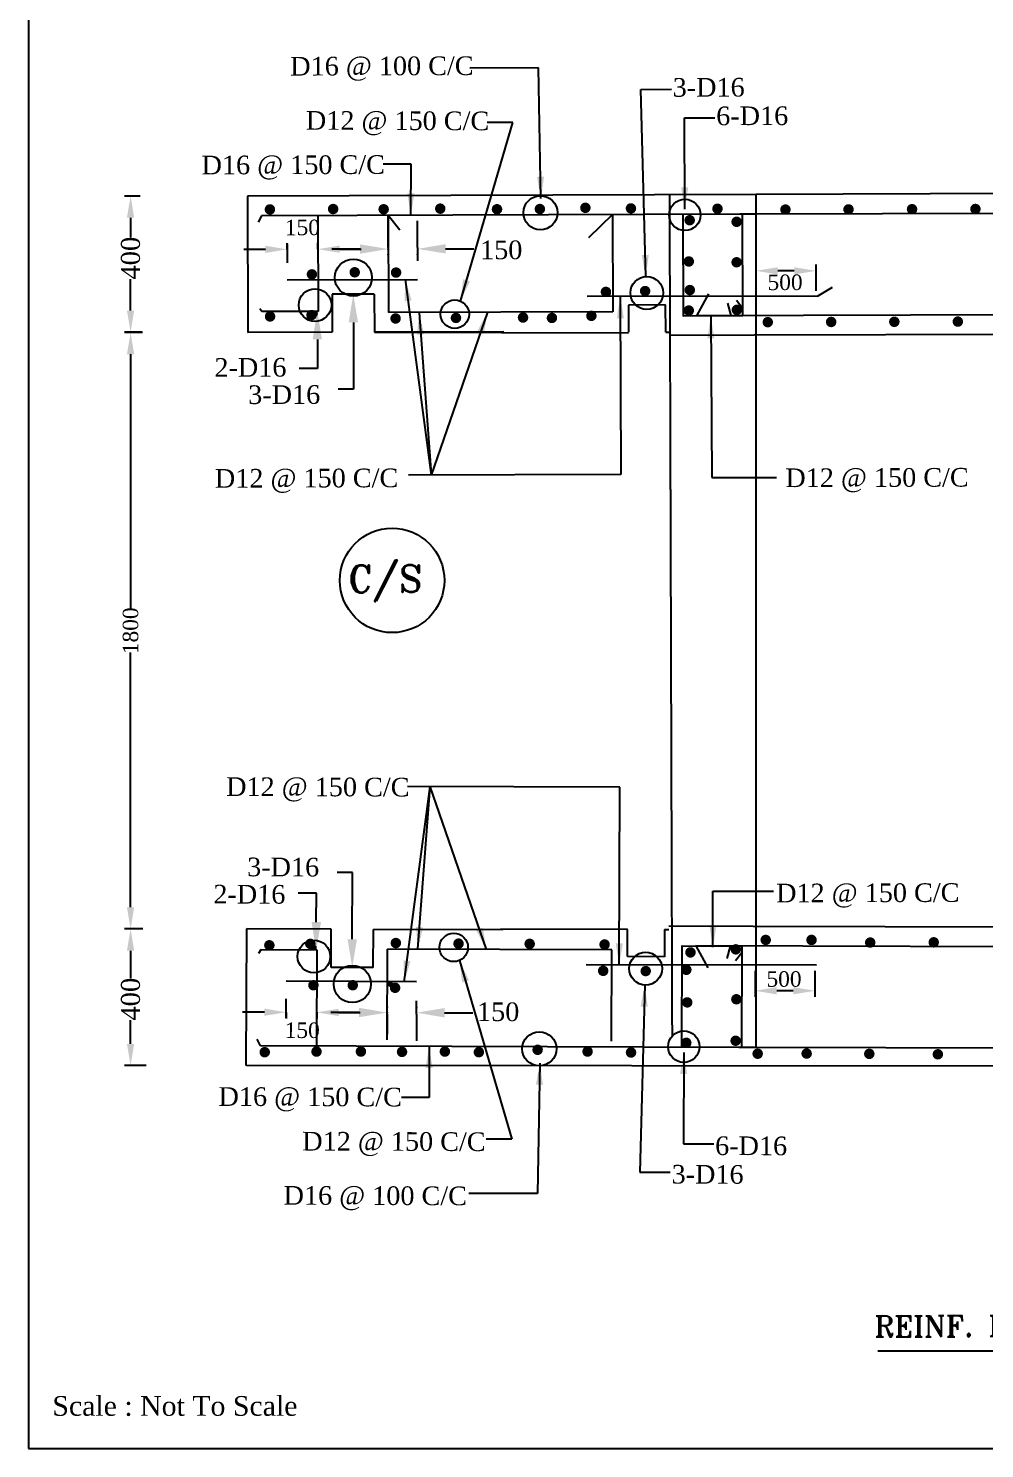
# Model space of a CAD drawing. Extents: x -298162 to 1078160, y -513173 to -216568.
# Drawn here: x 225857 to 241278, y -288827 to -265917 of the extents above; entities that cross this region are included whole.
import ezdxf
from ezdxf.enums import TextEntityAlignment as Align

# ---------------------------------------------------------------- set-up
doc = ezdxf.new("R2010")
doc.units = 0
doc.header["$MEASUREMENT"] = 0
doc.linetypes.add('DASHED', pattern=[0.75, 0.5, -0.25])
doc.layers.get('DEFPOINTS').update_dxf_attribs({"linetype": 'CONTINUOUS'})
doc.layers.add('Left Bank Profile', color=7, linetype='CONTINUOUS', lineweight=25)
doc.layers.add('LINE', color=7, linetype='CONTINUOUS')
doc.styles.add('BIG', font='ROMANT.SHX')
doc.styles.get("Standard").update_dxf_attribs({"font": 'times.ttf', "height": 250})
doc.dimstyles.new('3', dxfattribs={"dimtxt": 225, "dimasz": 350, "dimexe": 100, "dimexo": 25, "dimgap": 9, "dimtad": 0, "dimdec": 0, "dimzin": 0, "dimdsep": 46, "dimtxsty": 'Standard', "dimcen": 0, "dimclrt": 256, "dimadec": 0, "dimazin": 0, "dimtfac": 1, "dimtdec": 0, "dimtofl": 0, "dimtmove": 2, "dimatfit": 3, "dimfxl": 1, "dimtolj": 1, "dimtzin": 0, "dimarcsym": 0})

# ---------------------------------------------------------------- blocks, each defined once
blk = doc.blocks.new('*D182')
at = {"layer": 'DEFPOINTS', "color": 0, "lineweight": -2}
for p in [(230030, -269481), (230030, -269503), (230526, -269505)]:
    blk.add_point(p, dxfattribs=at)
at = {"layer": 'LINE', "color": 0, "lineweight": -2}
for p, q in [((230030, -269478), (230029, -269381)), ((230526, -269480), (230525, -269379)), ((229680, -269482), (229330, -269483)), ((230875, -269478), (231225, -269477))]:
    blk.add_line(p, q, dxfattribs=at)
for points in [[(230875, -269420), (230876, -269537), (230526, -269479)], [(229679, -269424), (229680, -269540), (230030, -269481)]]:
    blk.add_solid(points, dxfattribs=at)
at = {"layer": 'LINE', "insert": (230276, -269130), "char_height": 250, "attachment_point": 5, "rotation": 0.1783}
blk.add_mtext('\\A1;{\\C7;150}', dxfattribs=at)
blk = doc.blocks.new('*D183')
at = {"layer": 'DEFPOINTS', "color": 0, "lineweight": -2}
for p in [(237592, -269828), (237592, -270177), (238559, -270177)]:
    blk.add_point(p, dxfattribs=at)
at = {"layer": 'LINE', "color": 0, "lineweight": -2}
for p, q in [((237592, -270152), (237592, -269728)), ((238209, -269828), (237942, -269828)), ((238559, -270152), (238559, -269728))]:
    blk.add_line(p, q, dxfattribs=at)
for points in [[(237942, -269770), (237942, -269886), (237592, -269828)], [(238209, -269770), (238209, -269886), (238559, -269828)]]:
    blk.add_solid(points, dxfattribs=at)
at = {"layer": 'LINE', "insert": (238060, -270015), "char_height": 250, "attachment_point": 5}
blk.add_mtext('\\A1;500', dxfattribs=at)
blk = doc.blocks.new('*D185')
at = {"layer": 'DEFPOINTS', "color": 0, "lineweight": -2}
for p in [(230012, -281766), (230012, -281789), (230508, -281764)]:
    blk.add_point(p, dxfattribs=at)
at = {"layer": 'LINE', "color": 0, "lineweight": -2}
for p, q in [((229662, -281787), (229312, -281786)), ((230012, -281791), (230012, -281889)), ((230508, -281789), (230508, -281890)), ((230858, -281791), (231208, -281792))]:
    blk.add_line(p, q, dxfattribs=at)
for points in [[(229663, -281729), (229662, -281846), (230012, -281789)], [(230858, -281733), (230858, -281850), (230508, -281790)]]:
    blk.add_solid(points, dxfattribs=at)
at = {"layer": 'LINE', "insert": (230273, -282080), "char_height": 250, "attachment_point": 5, "rotation": 359.8217}
blk.add_mtext('\\A1;{\\C7;150}', dxfattribs=at)
blk = doc.blocks.new('*D186')
at = {"layer": 'DEFPOINTS', "color": 0, "lineweight": -2}
for p in [(237575, -281093), (238541, -281093), (237575, -281442)]:
    blk.add_point(p, dxfattribs=at)
at = {"layer": 'LINE', "color": 0, "lineweight": -2}
for p, q in [((237575, -281118), (237575, -281542)), ((238541, -281118), (238541, -281542)), ((238191, -281442), (237925, -281442))]:
    blk.add_line(p, q, dxfattribs=at)
for points in [[(237925, -281383), (237925, -281500), (237575, -281442)], [(238191, -281383), (238191, -281500), (238541, -281442)]]:
    blk.add_solid(points, dxfattribs=at)
at = {"layer": 'LINE', "insert": (238043, -281254), "char_height": 250, "attachment_point": 5}
blk.add_mtext('\\A1;500', dxfattribs=at)
blk = doc.blocks.new('*D203')
at = {"layer": 'DEFPOINTS', "color": 0, "lineweight": -2}
for p in [(227724, -270824), (227505, -280445), (227724, -280445)]:
    blk.add_point(p, dxfattribs=at)
at = {"layer": 'LINE', "color": 0, "lineweight": -2}
for p, q in [((227699, -270824), (227405, -270824)), ((227505, -271174), (227505, -275285)), ((227505, -280095), (227505, -275985)), ((227699, -280445), (227405, -280445))]:
    blk.add_line(p, q, dxfattribs=at)
for points in [[(227446, -271174), (227563, -271174), (227505, -270824)], [(227446, -280095), (227563, -280095), (227505, -280445)]]:
    blk.add_solid(points, dxfattribs=at)
at = {"layer": 'LINE', "insert": (227505, -275635), "char_height": 250, "attachment_point": 5, "rotation": 90}
blk.add_mtext('\\A1;1800', dxfattribs=at)
blk = doc.blocks.new('*D205')
at = {"layer": 'DEFPOINTS', "color": 0, "lineweight": -2}
for p in [(227729, -280445), (227505, -282648), (227781, -282648)]:
    blk.add_point(p, dxfattribs=at)
at = {"layer": 'LINE', "color": 0, "lineweight": -2}
for p, q in [((227704, -280445), (227405, -280445)), ((227505, -280795), (227505, -281242)), ((227505, -282298), (227505, -281914)), ((227756, -282648), (227405, -282648))]:
    blk.add_line(p, q, dxfattribs=at)
for points in [[(227446, -280795), (227563, -280795), (227505, -280445)], [(227446, -282298), (227563, -282298), (227505, -282648)]]:
    blk.add_solid(points, dxfattribs=at)
at = {"layer": 'LINE', "insert": (227505, -281578), "char_height": 250, "attachment_point": 5, "rotation": 90}
blk.add_mtext('\\A1;{\\H1.222x;\\C7;400}', dxfattribs=at)
blk = doc.blocks.new('*D208')
at = {"layer": 'DEFPOINTS', "color": 0, "lineweight": -2}
for p in [(227687, -268621), (227505, -270818), (227710, -270818)]:
    blk.add_point(p, dxfattribs=at)
at = {"layer": 'LINE', "color": 0, "lineweight": -2}
for p, q in [((227662, -268621), (227405, -268621)), ((227505, -268971), (227505, -269288)), ((227505, -270468), (227505, -269960)), ((227685, -270818), (227405, -270818))]:
    blk.add_line(p, q, dxfattribs=at)
for points in [[(227446, -268971), (227563, -268971), (227505, -268621)], [(227446, -270468), (227563, -270468), (227505, -270818)]]:
    blk.add_solid(points, dxfattribs=at)
at = {"layer": 'LINE', "insert": (227505, -269624), "char_height": 250, "attachment_point": 5, "rotation": 90}
blk.add_mtext('\\A1;{\\H1.222x;\\C7;400}', dxfattribs=at)

msp = doc.modelspace()

# ---------------------------------------------------------------- linework, layer by layer
at = {"layer": 'LINE', "color": 0}
for p, q in [((234083.899, -266554.867), (232974.511, -266558.32)), ((237592.025, -268595.922), (229388.45, -268621.455)), ((229388.45, -268621.455), (229395.306, -270824.261)), ((256096.371, -268530.994), (237592.025, -268595.922)), ((237330.025, -268914.364), (229616.312, -268938.373)), ((230523.808, -268935.548), (230528.626, -270483.672)), ((231659.794, -269451.627), (231657.658, -268932.019)), ((231657.658, -268932.019), (231846.173, -269164.343)), ((231657.829, -268932.019), (231663.059, -270500.357)), ((235276.308, -268920.756), (234890.128, -269297.32)), ((235276.308, -268920.756), (235281.437, -270489.095)), ((237583.221, -268913.576), (237330.025, -268914.364)), ((256263.696, -268864.625), (237459.346, -268914.503)), ((232132.324, -269450.157), (232130.987, -269020.692)), ((230029.319, -269389.836), (230030.277, -269697.623)), ((231206.122, -269477.323), (230752.374, -269478.735)), ((232132.324, -269450.157), (232132.997, -269666.554)), ((232586.147, -269473.028), (233039.895, -269471.615)), ((232133.955, -269974.167), (230031.159, -269980.712)), ((238585.394, -270238.873), (238823.438, -270089.25)), ((231435.258, -270203.217), (230754.636, -270205.336)), ((230754.636, -270205.336), (230756.549, -270820.024)), ((231435.258, -270203.217), (231437.171, -270817.906)), ((238585.394, -270238.873), (234868.34, -270244.562)), ((236635.718, -270551.367), (236829.879, -270199.69)), ((237378.645, -270439.258), (237275.537, -270308.413)), ((230528.626, -270483.672), (229621.131, -270486.497)), ((235281.437, -270489.095), (231663.059, -270500.357)), ((236133.348, -270377.768), (235533.824, -270379.634)), ((235533.824, -270379.634), (235535.188, -270817.906)), ((236134.712, -270816.04), (236133.348, -270377.768)), ((257902.412, -270485.176), (236635.718, -270551.367)), ((237190.148, -270549.641), (237138.986, -270348.209)), ((231097.717, -270659.162), (231101.067, -271735.496)), ((230756.549, -270820.024), (229394.087, -270824.265)), ((230516.694, -270934.785), (230518.153, -271403.586)), ((233525.853, -270811.405), (231437.171, -270817.906)), ((231437.171, -270817.906), (235535.216, -270826.758)), ((236134.712, -270816.04), (236201.562, -270815.832)), ((237562.978, -270866.856), (236201.734, -270871.093)), ((256935.884, -270805.811), (237560.853, -270866.114)), ((230518.153, -271403.586), (230225.34, -271404.497)), ((231101.067, -271735.496), (230853.302, -271736.267)), ((231083.886, -279534.066), (230836.121, -279533.295)), ((231080.536, -280610.4), (231083.886, -279534.066)), ((230500.972, -279865.976), (230208.159, -279865.065)), ((230499.512, -280334.777), (230500.972, -279865.976)), ((237545.797, -280402.706), (236184.553, -280398.469)), ((256918.703, -280463.751), (237543.672, -280403.448)), ((229371.269, -282648.107), (229378.125, -280445.301)), ((230739.368, -280449.538), (229376.906, -280445.297)), ((230737.455, -281064.226), (230739.368, -280449.538)), ((231418.076, -281066.345), (231419.99, -280451.656)), ((231419.99, -280451.656), (235518.034, -280442.804)), ((233508.672, -280458.157), (231419.99, -280451.656)), ((235516.643, -280889.929), (235518.007, -280451.656)), ((236117.531, -280453.522), (236116.167, -280891.795)), ((236117.531, -280453.522), (236184.381, -280453.73)), ((230511.445, -280785.89), (229603.949, -280783.065)), ((230506.627, -282334.014), (230511.445, -280785.89)), ((231640.996, -282233.093), (231645.877, -280769.205)), ((235264.256, -280780.467), (231645.877, -280769.205)), ((235259.412, -282257.113), (235264.256, -280780.467)), ((257885.231, -280784.386), (236618.536, -280718.196)), ((236618.536, -280718.196), (236812.698, -281069.872)), ((237172.967, -280719.921), (237121.805, -280921.353)), ((237361.464, -280830.304), (237258.355, -280961.149)), ((231418.076, -281066.345), (230737.455, -281064.226)), ((238568.213, -281030.689), (234851.159, -281025)), ((236116.167, -280891.795), (235516.643, -280889.929)), ((232116.774, -281295.395), (230013.977, -281288.851)), ((230012.138, -281879.726), (230013.096, -281571.939)), ((231188.941, -281792.239), (230735.193, -281790.827)), ((232115.143, -281819.405), (232115.816, -281603.009)), ((231642.613, -281817.935), (231641.277, -282142.948)), ((232115.143, -281819.405), (232113.806, -282248.87)), ((232568.966, -281796.534), (233022.714, -281797.947)), ((237312.844, -282355.198), (229599.131, -282331.19)), ((237566.04, -282355.986), (237312.844, -282355.198)), ((256232.41, -282398.371), (237566.04, -282355.986)), ((255949.333, -282673.64), (229371.269, -282648.107)), ((234066.718, -284714.695), (232957.329, -284711.243)), ((239553.304, -287248.409), (255905.445, -287248.409))]:
    msp.add_line(p, q, dxfattribs=at)
at = {"layer": 'LINE', "color": 0, "linetype": 'DASHED', "ltscale": 3}
for p, q in [((236194.667, -268600.272), (236236.919, -282175.756)), ((237592.025, -282356.055), (237592.025, -268595.922))]:
    msp.add_line(p, q, dxfattribs=at)
at = {"layer": 'LINE', "color": 0, "linetype": 'ByBlock', "lineweight": -2}
for p, q in [((229616.312, -268938.373), (229563.523, -269043.102)), ((229621.131, -270486.497), (229586.939, -270441.182)), ((229603.949, -280783.065), (229568.021, -280843.029)), ((229599.131, -282331.19), (229547.338, -282223.278))]:
    msp.add_line(p, q, dxfattribs=at)
at = {"layer": 'LINE', "color": 0}
for points in [[(225857.065, -288827.221), (286362.265, -288827.221), (286362.265, -246041.401), (225857.065, -246041.401)], [(237373.899, -268914.246), (236413.282, -268917.236), (236418.37, -270552.043), (237378.987, -270549.053)], [(237356.717, -282355.316), (236396.101, -282352.327), (236401.189, -280717.519), (237361.806, -280720.509)]]:
    msp.add_lwpolyline(points, close=True, dxfattribs=at)
for points, const_width in [([(234797.299, -268810.957, 1), (234881.485, -268810.957, 1)], 84.186), ([(229709.299, -268837.957, 1), (229793.485, -268837.957, 1)], 84.186), ([(230729.299, -268830.957, 1), (230813.485, -268830.957, 1)], 84.186), ([(231544.299, -268834.957, 1), (231628.485, -268834.957, 1)], 84.186), ([(232457.299, -268824.957, 1), (232541.485, -268824.957, 1)], 84.186), ([(233372.299, -268834.957, 1), (233456.485, -268834.957, 1)], 84.186), ([(234063.299, -268830.957, 1), (234147.485, -268830.957, 1)], 84.186), ([(235532.299, -268820.957, 1), (235616.485, -268820.957, 1)], 84.186), ([(236479.299, -269011.957, 1), (236563.485, -269011.957, 1)], 84.186), ([(236927.661, -268826.622, 1), (237011.847, -268826.622, 1)], 84.186), ([(237236.742, -269037.209, 1), (237320.927, -269037.209, 1)], 84.186), ([(238023.375, -268840.229, 1), (238107.561, -268840.229, 1)], 84.186), ([(238089.666, -268862.795, -1), (238044.291, -268862.936, -1)], 45.375), ([(239041.002, -268837.518, 1), (239125.188, -268837.518, 1)], 84.186), ([(239110.598, -268859.618, -1), (239065.223, -268859.759, -1)], 45.375), ([(240065.359, -268833.866, 1), (240149.544, -268833.866, 1)], 84.186), ([(240131.531, -268856.44, -1), (240086.156, -268856.581, -1)], 45.375), ([(241087.612, -268830.646, 1), (241171.798, -268830.646, 1)], 84.186), ([(241152.463, -268853.262, -1), (241107.089, -268853.404, -1)], 45.375), ([(236465.301, -269677.188, 1), (236549.487, -269677.188, 1)], 84.186), ([(237236.301, -269690.188, 1), (237320.487, -269690.188, 1)], 84.186), ([(230387.334, -269885.031, 1), (230471.519, -269885.031, 1)], 84.186), ([(231077.456, -269851.724, 1), (231161.641, -269851.724, 1)], 84.186), ([(231744.299, -269855.957, 1), (231828.485, -269855.957, 1)], 84.186), ([(235128.773, -270168.009, 1), (235212.959, -270168.009, 1)], 84.186), ([(235760.779, -270154.527, 1), (235844.964, -270154.527, 1)], 84.186), ([(236481.299, -270137.957, 1), (236565.485, -270137.957, 1)], 84.186), ([(235231.464, -270187.485, -1), (235186.089, -270187.626, -1)], 45.375), ([(235852.149, -270168.336, -1), (235806.774, -270168.478, -1)], 45.375), ([(229712.222, -270564.13, 1), (229796.407, -270564.13, 1)], 84.186), ([(230381.044, -270542.243, 1), (230465.23, -270542.243, 1)], 84.186), ([(230502.346, -270521.97, -1), (230456.971, -270522.111, -1)], 45.375), ([(231736.299, -270596.957, 1), (231820.485, -270596.957, 1)], 84.186), ([(232710.299, -270587.957, 1), (232794.485, -270587.957, 1)], 84.186), ([(233791.579, -270581.704, 1), (233875.765, -270581.704, 1)], 84.186), ([(234258.086, -270587.923, 1), (234342.272, -270587.923, 1)], 84.186), ([(234893.932, -270554.184, 1), (234978.117, -270554.184, 1)], 84.186), ([(234990.781, -270530.946, -1), (234945.406, -270531.088, -1)], 45.375), ([(236465.301, -270468.188, 1), (236549.487, -270468.188, 1)], 84.186), ([(237240.301, -270457.188, 1), (237324.487, -270457.188, 1)], 84.186), ([(239779.737, -270649.963, 1), (239863.923, -270649.963, 1)], 84.186), ([(240804.03, -270646.674, 1), (240888.216, -270646.674, 1)], 84.186), ([(237738.909, -270656.231, 1), (237823.095, -270656.231, 1)], 84.186), ([(237805.081, -270678.805, -1), (237759.706, -270678.946, -1)], 45.375), ([(238761.163, -270653.01, 1), (238845.349, -270653.01, 1)], 84.186), ([(238826.014, -270675.627, -1), (238780.639, -270675.768, -1)], 45.375), ([(239846.946, -270672.45, -1), (239801.572, -270672.591, -1)], 45.375), ([(240867.879, -270669.272, -1), (240822.504, -270669.413, -1)], 45.375), ([(229700.88, -280707.594, 1), (229785.066, -280707.594, 1)], 84.186), ([(230361.486, -280685.705, 1), (230445.671, -280685.705, 1)], 84.186), ([(231740.777, -280671.706, 1), (231824.963, -280671.706, 1)], 84.186), ([(232751.909, -280681.231, 1), (232836.095, -280681.231, 1)], 84.186), ([(233898.909, -280685.231, 1), (233983.095, -280685.231, 1)], 84.186), ([(235106.909, -280695.231, 1), (235191.095, -280695.231, 1)], 84.186), ([(237705.486, -280621.705, 1), (237789.671, -280621.705, 1)], 84.186), ([(238444.486, -280621.705, 1), (238528.671, -280621.705, 1)], 84.186), ([(239390.777, -280663.81, 1), (239474.963, -280663.81, 1)], 84.186), ([(239455.487, -280686.568, 1), (239410.112, -280686.427, 1)], 45.375), ([(239460.373, -280685.91, -1), (239414.998, -280686.051, -1)], 45.375), ([(240415.134, -280660.159, 1), (240499.319, -280660.159, 1)], 84.186), ([(240481.306, -280682.733, -1), (240435.931, -280682.874, -1)], 45.375), ([(230485.165, -280747.592, 1), (230439.79, -280747.451, 1)], 45.375), ([(236492.301, -280823.188, 1), (236576.487, -280823.188, 1)], 84.186), ([(237223.383, -280773.827, 1), (237307.569, -280773.827, 1)], 84.186), ([(237295.86, -280752.555, 1), (237250.486, -280752.414, 1)], 45.375), ([(235084.301, -281120.188, 1), (235168.487, -281120.188, 1)], 84.186), ([(235770.291, -281123.842, 1), (235854.477, -281123.842, 1)], 84.186), ([(235834.968, -281101.226, 1), (235789.593, -281101.085, 1)], 45.375), ([(236425.373, -281103.267, 1), (236509.559, -281103.267, 1)], 84.186), ([(236472.394, -281089.219, 1), (236427.019, -281089.078, 1)], 45.375), ([(230411.045, -281352.5, 1), (230495.231, -281352.5, 1)], 84.186), ([(230498.837, -281338.503, 1), (230453.462, -281338.362, 1)], 45.375), ([(231045.603, -281352.691, 1), (231129.789, -281352.691, 1)], 84.186), ([(231103.783, -281332.638, 1), (231058.408, -281332.497, 1)], 45.375), ([(231716.46, -281334.545, 1), (231671.085, -281334.404, 1)], 45.375), ([(231728.486, -281393.705, 1), (231812.671, -281393.705, 1)], 84.186), ([(236440.301, -281629.188, 1), (236524.487, -281629.188, 1)], 84.186), ([(237232.301, -281579.188, 1), (237316.487, -281579.188, 1)], 84.186), ([(236424.797, -282280.809, 1), (236508.983, -282280.809, 1)], 84.186), ([(237220.704, -282247.924, 1), (237304.889, -282247.924, 1)], 84.186), ([(229626.486, -282432.705, 1), (229710.671, -282432.705, 1)], 84.186), ([(230461.486, -282422.705, 1), (230545.671, -282422.705, 1)], 84.186), ([(231177.486, -282422.705, 1), (231261.671, -282422.705, 1)], 84.186), ([(231840.486, -282427.705, 1), (231924.671, -282427.705, 1)], 84.186), ([(232531.486, -282422.705, 1), (232615.671, -282422.705, 1)], 84.186), ([(233079.486, -282432.705, 1), (233163.671, -282432.705, 1)], 84.186), ([(234027.255, -282393.993, 1), (234111.44, -282393.993, 1)], 84.186), ([(234077.765, -282381.28, 1), (234032.39, -282381.139, 1)], 45.375), ([(234832.486, -282422.705, 1), (234916.671, -282422.705, 1)], 84.186), ([(235533.486, -282437.705, 1), (235617.671, -282437.705, 1)], 84.186), ([(236480.534, -282299.661, 1), (236435.159, -282299.52, 1)], 45.375), ([(237575.962, -282456.88, 1), (237660.148, -282456.88, 1)], 84.186), ([(238365.992, -282454.515, 1), (238450.178, -282454.515, 1)], 84.186), ([(239376.236, -282459.423, 1), (239460.422, -282459.423, 1)], 84.186), ([(240482.236, -282466.423, 1), (240566.422, -282466.423, 1)], 84.186)]:
    msp.add_lwpolyline(points, format="xyb", close=True, dxfattribs=dict(at, const_width=const_width))
for centre, radius in [((234113.982, -268890.941), 274.851), ((236443.879, -268925.899), 253.394), ((231098.277, -269936.994), 298.79), ((235829.086, -270184.863), 264.322), ((230479.218, -270380.535), 263.596), ((232733.494, -270526.943), 229.49), ((231722.339, -274822.105), 842.764), ((230462.037, -280889.027), 263.596), ((232716.313, -280742.619), 229.49), ((235811.905, -281084.699), 264.322), ((231081.095, -281332.568), 298.79), ((234096.8, -282378.622), 274.851), ((236426.698, -282343.664), 253.394)]:
    msp.add_circle(centre, radius, dxfattribs=at)
for p in [(231659.87, -269475.911), (231660.148, -269565.064), (232132.677, -269563.594), (231642.966, -281704.498), (232115.496, -281705.968), (231642.689, -281793.651)]:
    msp.add_point(p, dxfattribs=at)
for points in [[(231205.887, -269401.698), (231206.358, -269552.948), (231659.87, -269475.911)], [(232585.912, -269397.403), (232586.383, -269548.652), (232132.399, -269474.44)], [(231173.342, -270658.927), (231022.093, -270659.398), (231096.305, -270205.415)], [(230592.318, -270934.549), (230441.069, -270935.02), (230515.281, -270481.037)], [(230575.137, -280335.013), (230423.888, -280334.542), (230498.1, -280788.525)], [(231156.161, -280610.635), (231004.912, -280610.164), (231079.124, -281064.147)], [(231188.706, -281867.864), (231189.176, -281716.615), (231642.689, -281793.651)], [(232568.731, -281872.159), (232569.201, -281720.91), (232115.218, -281795.122)]]:
    msp.add_solid(points, dxfattribs=at)

# ---------------------------------------------------------------- texts
at = {"layer": 'Left Bank Profile', "color": 0, "insert": (228219.769, -288304.841), "char_height": 318.39994, "width": 23569.93777, "attachment_point": 8}
msp.add_mtext('{\\fTimes New Roman|b0|i0|c0|p18;Scale : Not To Scale}', dxfattribs=at)
msp.add_mtext('{\\fTimes New Roman|b0|i0|c0|p18;Scale : Not To Scale}', dxfattribs=at)
at = {"layer": 'LINE', "color": 0}
for s, rotation, p in [('D16 @ 100 C/C', 0.1783266, (230080.526, -266678.324)), (' 3-D16', 0.1783266, (236133.751, -267019.913)), ('D12 @ 150 C/C', 359.8216734, (230331.636, -267551.188)), (' 6-D16', 0.1783266, (236836.052, -267479.543)), ('D16 @ 150 C/C', 0.1783266, (228650.559, -268272.58)), ('2-D16 ', 0.1783266, (228857.537, -271537.234)), ('3-D16 ', 0.1783266, (229402.315, -271976.419)), ('D12 @ 150 C/C', 0.1783266, (228865.202, -273327.04)), ('D12 @ 150 C/C', 0.1783266, (238064.93, -273317.516)), ('D12 @ 150 C/C', 359.8216734, (229045.652, -278298.593)), ('3-D16 ', 359.8216734, (229384.197, -279594.102)), ('2-D16 ', 359.8216734, (228839.419, -280033.287)), ('D12 @ 150 C/C', 0.1783266, (237915.946, -280016.671)), ('D16 @ 150 C/C', 359.8216734, (228923.107, -283297.94)), ('D12 @ 150 C/C', 359.8216734, (230273.386, -284018.188)), (' 6-D16', 359.8216734, (236817.934, -284090.977)), (' 3-D16', 359.8216734, (236115.633, -284550.608)), ('D16 @ 100 C/C', 359.8216734, (229972.324, -284892.196))]:
    msp.add_text(s, height=300.96, rotation=rotation, dxfattribs=at).set_placement(p)
for rotation, p in [(0.1783266, (233482.372, -269489.627)), (359.8216734, (233433.051, -281779.935))]:
    msp.add_text('150', height=300.96, rotation=rotation, dxfattribs=at).set_placement(p, align=Align.MIDDLE_CENTER)
at = {"layer": 'LINE', "color": 0, "style": 'BIG'}
for s, height, p in [('C/S', 435.6, (231013.673, -275015.361)), ('REINF. DETAILS OF EXTENDED ABUTMENT AND HEAD WALL', 340.3125, (239499.277, -287026.357))]:
    msp.add_text(s, height=height, rotation=0.1783266, dxfattribs=at).set_placement(p)

# ---------------------------------------------------------------- dimensions: what is measured, and where the dimension line sits
at = {"layer": 'LINE', "color": 0}
for base, p1, p2, angle, text, picture, middle in [((227504.786, -270818.477), (227687.047, -268621.455), (227709.83, -270818.477), 90, '{\\H1.222x;\\C7;400}', '*D208', (227504.786, -269624.073)), ((227504.786, -282648.107), (227729.091, -280445.297), (227781.267, -282648.107), 90, '{\\H1.222x;\\C7;400}', '*D205', (227504.786, -281577.781)), ((230012.422, -281788.577), (230508.399, -281764.436), (230012.491, -281766.289), 179.8216734, '{\\C7;150}', '*D185', (230272.857, -282080.207))]:
    dim = msp.add_linear_dim(base=base, p1=p1, p2=p2, angle=angle, text=text, dimstyle='3', dxfattribs=at)
    dim.commit()
    dim.dimension.update_dxf_attribs({"geometry": picture, "text_midpoint": middle, "dimtype": 160})
for base, p1, p2, angle, text, picture, middle in [((230029.603, -269480.985), (230525.581, -269505.127), (230029.673, -269503.273), 180.1783266, '{\\C7;150}', '*D182', (230276.463, -269130.215)), ((227504.786, -280445.297), (227723.916, -270824.265), (227723.916, -280445.297), 90, '1800', '*D203', (227504.786, -275634.781))]:
    dim = msp.add_linear_dim(base=base, p1=p1, p2=p2, angle=angle, text=text, dimstyle='3', dxfattribs=at)
    dim.commit()
    dim.dimension.update_dxf_attribs({"geometry": picture, "text_midpoint": middle})
for base, p1, p2, picture, middle in [((237592.025, -269827.942), (238558.532, -270176.714), (237592.025, -270176.714), '*D183', (238060.394, -270015.188)), ((237574.843, -281441.62), (238541.35, -281092.848), (237574.843, -281092.848), '*D186', (238043.213, -281254.374))]:
    dim = msp.add_linear_dim(base=base, p1=p1, p2=p2, text='500', dimstyle='3', override={"dimfxl": 0.12}, dxfattribs=at)
    dim.commit()
    dim.dimension.update_dxf_attribs({"geometry": picture, "text_midpoint": middle, "dimtype": 160})

# ---------------------------------------------------------------- leaders
for points, override in [([(234122.354, -268660.861), (234083.899, -266554.867)], {"dimgap": 9, "dimtad": 0}), ([(235813.647, -269920.993), (235735.124, -266901.291), (236226.424, -266899.762)], {"dimgap": 9, "dimtad": 0}), ([(232825.507, -270316.707), (233670.582, -267434.418), (233257.608, -267434.418)], {"dimgap": 9, "dimtad": 0, "dimfxl": 700}), ([(236442.006, -268832.689), (236437.425, -267360.921), (236928.725, -267359.392)], {"dimgap": 9, "dimtad": 0}), ([(232024.071, -268929.912), (232028.667, -268104.757), (231580.675, -268104.757)], {"dimgap": 9, "dimtad": 0}), ([(231934.379, -269965.717), (232352.02, -273123.803)], {"dimgap": 9, "dimtad": 0}), ([(235402.195, -270242.9), (235411.132, -273114.282), (231987.118, -273124.202)], {"dimgap": 9, "dimtad": 0}), ([(232156.218, -270506.386), (232351.979, -273110.647)], {"dimgap": 9, "dimtad": 0}), ([(233261.448, -270495.382), (232352.02, -273123.803)], {"dimgap": 9, "dimtad": 0}), ([(236861.519, -270565.298), (236878.336, -273161.644), (237922.93, -273162.338)], {"dimgap": 9, "dimtad": 0, "dimtxsty": 'Standard'}), ([(231917.197, -281303.845), (232334.839, -278145.759)], {"dimgap": 9, "dimtad": 0}), ([(235385.014, -281026.662), (235393.951, -278155.28), (231969.937, -278145.36)], {"dimgap": 9, "dimtad": 0}), ([(232139.037, -280763.176), (232334.798, -278158.915)], {"dimgap": 9, "dimtad": 0}), ([(233244.266, -280774.18), (232334.839, -278145.759)], {"dimgap": 9, "dimtad": 0}), ([(236896.799, -280739.994), (236896.315, -279832.622), (237870.998, -279833.003)], {"dimgap": 9, "dimtad": 0, "dimtxsty": 'Standard'}), ([(232808.326, -280952.855), (233653.4, -283835.145), (233240.427, -283835.145)], {"dimgap": 9, "dimtad": 0, "dimfxl": 700}), ([(235796.466, -281348.569), (235717.943, -284368.271), (236209.243, -284369.8)], {"dimgap": 9, "dimtad": 0}), ([(232317.637, -282339.651), (232322.232, -283164.806), (231874.241, -283164.806)], {"dimgap": 9, "dimtad": 0}), ([(236424.825, -282436.873), (236420.244, -283908.641), (236911.544, -283910.17)], {"dimgap": 9, "dimtad": 0}), ([(234105.173, -282608.701), (234066.718, -284714.695)], {"dimgap": 9, "dimtad": 0})]:
    msp.add_leader(points, dimstyle='3', override=override, dxfattribs=at)

doc.saveas('drawing.dxf')
